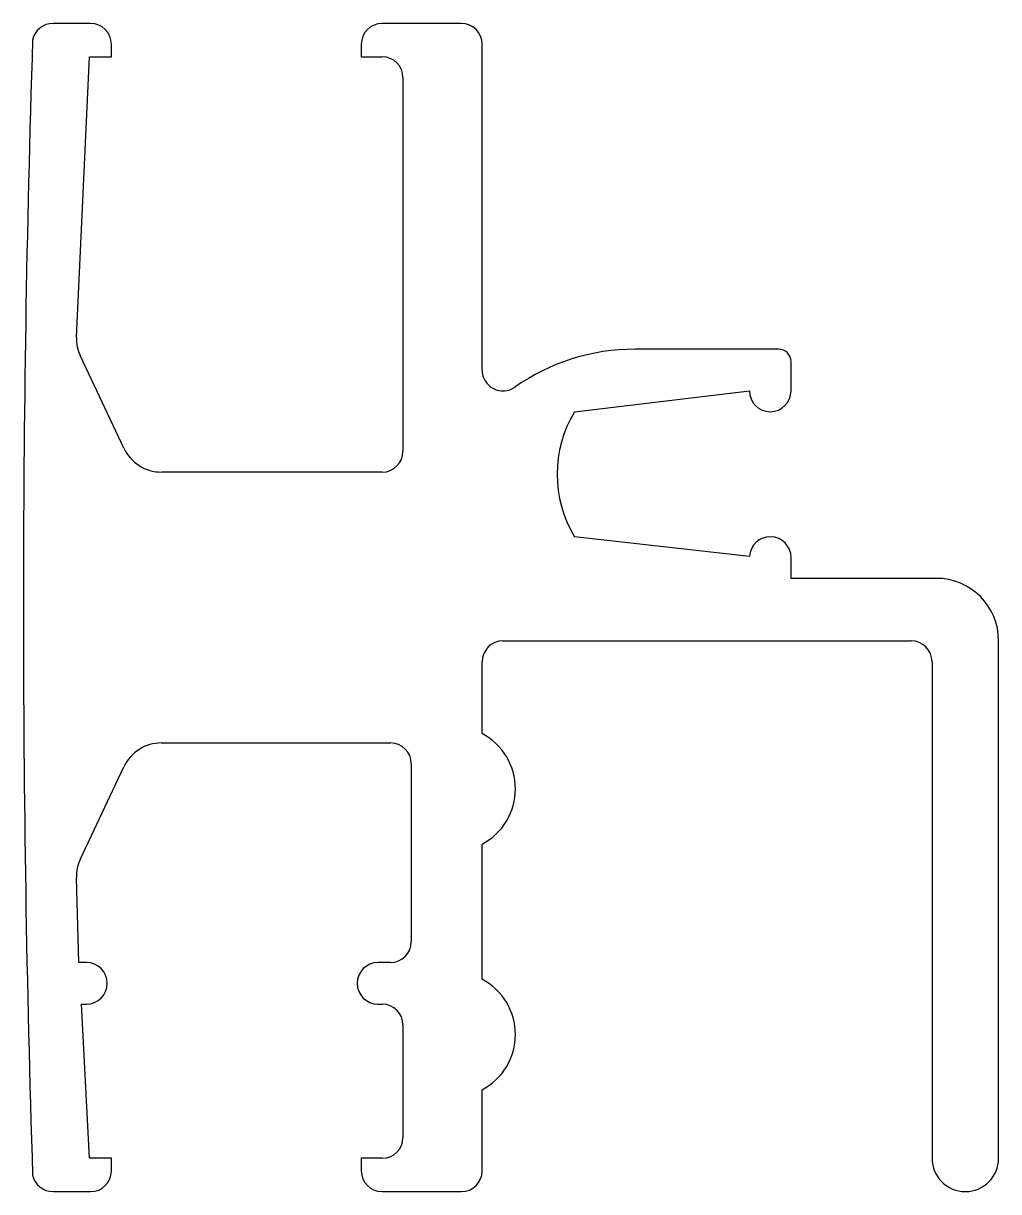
# Model space of a CAD drawing. Extents: x 428.8 to 452.2, y 226.6 to 254.6.
import ezdxf

# ---------------------------------------------------------------- set-up
doc = ezdxf.new("R2010")
doc.units = 0
doc.header["$LTSCALE"] = 15
doc.layers.get('0').update_dxf_attribs({"linetype": 'CONTINUOUS'})

msp = doc.modelspace()

# ---------------------------------------------------------------- linework, layer by layer
for p, q in [((430.398, 254.625), (429.498, 254.625)), ((439.298, 254.625), (437.398, 254.625)), ((430.898, 253.825), (430.898, 254.125)), ((436.898, 254.125), (436.898, 253.825)), ((439.798, 247.405), (439.798, 254.125)), ((430.059, 247.094), (430.37, 253.825)), ((430.37, 253.825), (430.898, 253.825)), ((436.898, 253.825), (437.398, 253.825)), ((437.898, 253.325), (437.898, 244.355)), ((439.798, 246.304), (439.798, 247.405)), ((430.059, 247.094), (430.059, 247.094)), ((430.059, 247.094), (430.059, 247.094)), ((430.059, 247.094), (430.059, 247.094)), ((430.059, 247.094), (430.059, 247.094)), ((444.033, 246.805), (443.461, 246.805)), ((446.915, 246.805), (444.033, 246.805)), ((431.197, 244.429), (430.154, 246.639)), ((447.215, 245.805), (447.215, 246.505)), ((442.013, 245.305), (446.215, 245.805)), ((437.898, 244.355), (437.898, 244.355)), ((437.898, 244.355), (437.898, 244.355)), ((437.898, 244.355), (437.898, 244.355)), ((437.898, 244.355), (437.898, 244.355)), ((437.898, 244.355), (437.898, 244.355)), ((437.898, 244.355), (437.898, 244.355)), ((437.398, 243.855), (432.101, 243.855)), ((446.215, 241.827), (442.013, 242.305)), ((447.215, 241.305), (447.215, 241.805)), ((450.698, 241.305), (447.215, 241.305)), ((440.298, 239.805), (441.798, 239.805)), ((441.798, 239.805), (450.098, 239.805)), ((452.198, 227.385), (452.198, 239.805)), ((452.198, 239.805), (452.198, 239.805)), ((439.798, 237.579), (439.798, 239.305)), ((450.598, 239.305), (450.598, 227.385)), ((432.101, 237.355), (437.598, 237.355)), ((430.154, 234.571), (431.197, 236.782)), ((438.098, 236.855), (438.098, 232.585)), ((439.798, 231.683), (439.798, 234.926)), ((430.118, 232.085), (430.059, 234.116)), ((430.298, 232.085), (430.118, 232.085)), ((437.598, 232.085), (437.298, 232.085)), ((430.37, 227.385), (430.178, 231.085)), ((430.178, 231.085), (430.298, 231.085)), ((437.298, 231.085), (437.398, 231.085)), ((437.898, 230.585), (437.898, 227.885)), ((439.798, 227.085), (439.798, 229.03)), ((430.898, 227.385), (430.37, 227.385)), ((430.898, 227.085), (430.898, 227.385)), ((436.898, 227.385), (436.898, 227.085)), ((437.398, 227.385), (436.898, 227.385)), ((429.498, 226.585), (430.398, 226.585)), ((437.398, 226.585), (439.298, 226.585))]:
    msp.add_line(p, q)
for centre, radius, start, end in [((429.498, 254.125), 0.5, 90, 168.8556), ((430.398, 254.125), 0.5, 0, 90), ((437.398, 254.125), 0.5, 90, 180), ((439.298, 254.125), 0.5, 0, 90), ((845.427, 240.605), 416.642, 178.12714, 181.87286), ((437.398, 253.325), 0.5, 0, 90), ((431.059, 247.065), 1, 178.3547, 205.2431), ((443.461, 241.805), 5, 89.9996, 125.1087), ((446.915, 246.505), 0.3, 0, 90), ((440.298, 246.304), 0.5, 180, 305.1087), ((446.715, 245.805), 0.5, 180, 0), ((444.513, 243.805), 2.915, 149.0347, 210.9653), ((432.101, 244.855), 1, 205.2431, 270), ((437.398, 244.355), 0.5, 270, 0), ((446.715, 241.805), 0.5, 0, 177.5181), ((450.698, 239.805), 1.5, 0.0016, 90), ((440.298, 239.305), 0.5, 90, 180), ((450.098, 239.305), 0.5, 0, 90), ((439.098, 236.252), 1.5, 297.8181, 62.1819), ((432.101, 236.355), 1, 90, 154.7569), ((437.598, 236.855), 0.5, 360, 90), ((431.059, 234.145), 1, 154.7569, 181.6453), ((437.598, 232.585), 0.5, 270, 0), ((430.298, 231.585), 0.5, 270, 90), ((437.298, 231.585), 0.5, 90, 270), ((439.098, 230.356), 1.5, 297.8181, 62.1819), ((437.398, 230.585), 0.5, 0, 90), ((437.398, 227.885), 0.5, 270, 360), ((451.398, 227.385), 0.8, 180, 0), ((429.498, 227.085), 0.5, 191.1444, 270), ((430.398, 227.085), 0.5, 270, 0), ((437.398, 227.085), 0.5, 180, 270), ((439.298, 227.085), 0.5, 270, 0)]:
    msp.add_arc(centre, radius, start, end)

doc.saveas('drawing.dxf')
